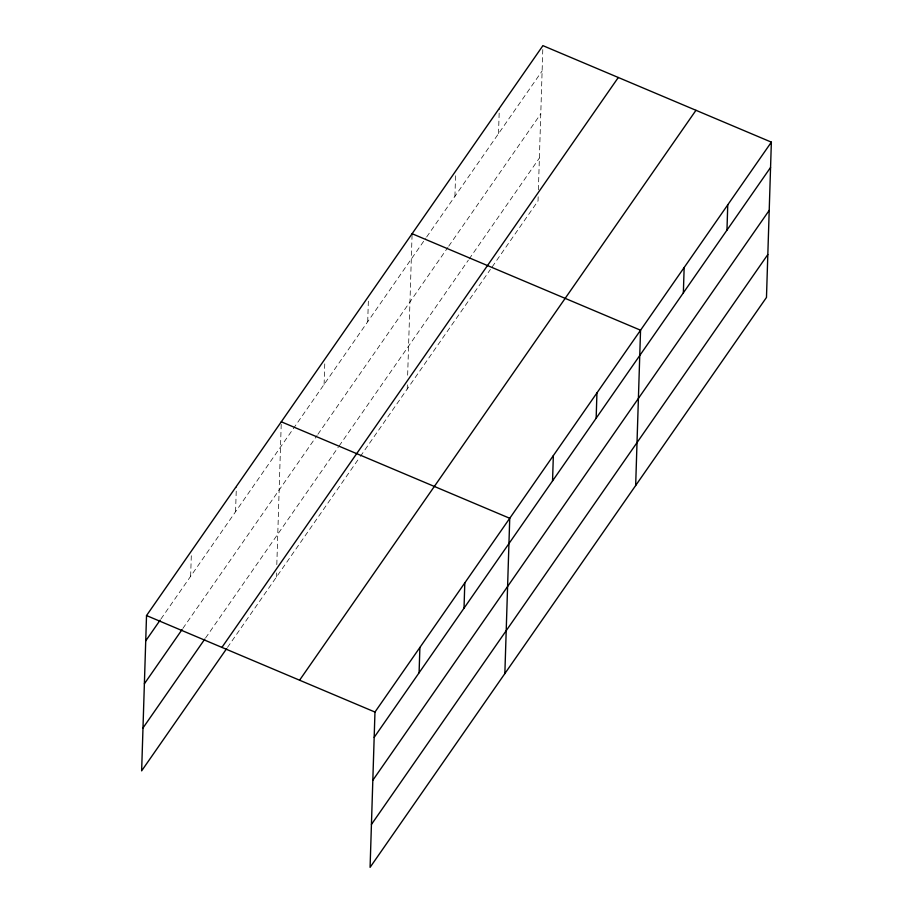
<?xml version="1.0" encoding="UTF-8"?>
<svg xmlns="http://www.w3.org/2000/svg" width="913" height="913" viewBox="0 0 913 913"><rect width="100%" height="100%" fill="white"/><g stroke="black" fill="none" stroke-linecap="round" stroke-linejoin="round"><path stroke-width="0.68" stroke-dasharray="4.57 3.42" d="M190.646 576.286L191.399 552.376M235.577 511.691L236.376 486.378M276.411 577.084L276.548 572.942M276.81 564.633L281.25 423.198M324.104 384.419L324.857 360.509M367.711 321.73L368.453 297.821M407.221 389.018L407.358 384.864M407.655 375.186L412.06 235.132M454.914 196.341L455.667 172.431M498.521 133.652L499.308 108.339M538.168 196.797L538.031 200.951L491.205 268.285M538.385 189.881L542.915 45.65M160.973 618.957L425.846 238.133M426.656 236.981L542.117 70.963M182.885 628.406L317.108 435.433M317.907 434.28L447.918 247.366M448.717 246.202L540.77 113.863M205.562 637.993L338.324 447.119M339.134 445.966L468.323 260.216M469.134 259.052L539.389 158.052M227.474 647.443L359.585 457.516M360.395 456.352L490.395 269.438"/><path stroke-width="1.37" d="M771.359 142.143L374.969 712.049L370.085 867.35L766.475 297.444L771.359 142.143L542.915 45.65L146.525 615.556L141.641 770.857L226.675 648.595M419.09 672.778L419.889 647.465M464.021 608.184L464.808 582.871M504.855 673.577L509.739 518.287L281.295 421.795M552.548 480.911L553.346 455.598M596.155 418.222L596.942 392.898M635.665 485.511L640.549 330.209L412.105 233.717M683.358 292.833L684.157 267.52M726.965 230.144L727.752 204.832M145.726 640.869L160.163 620.11M144.38 683.769L182.086 629.559M142.987 727.958L204.763 639.157M221.905 647.397L618.306 77.491M299.578 680.208L695.968 110.302M374.17 737.362L770.561 167.456M372.824 780.261L769.214 210.355M371.431 824.45L767.822 254.544M146.525 615.556L374.969 712.049"/></g></svg>
